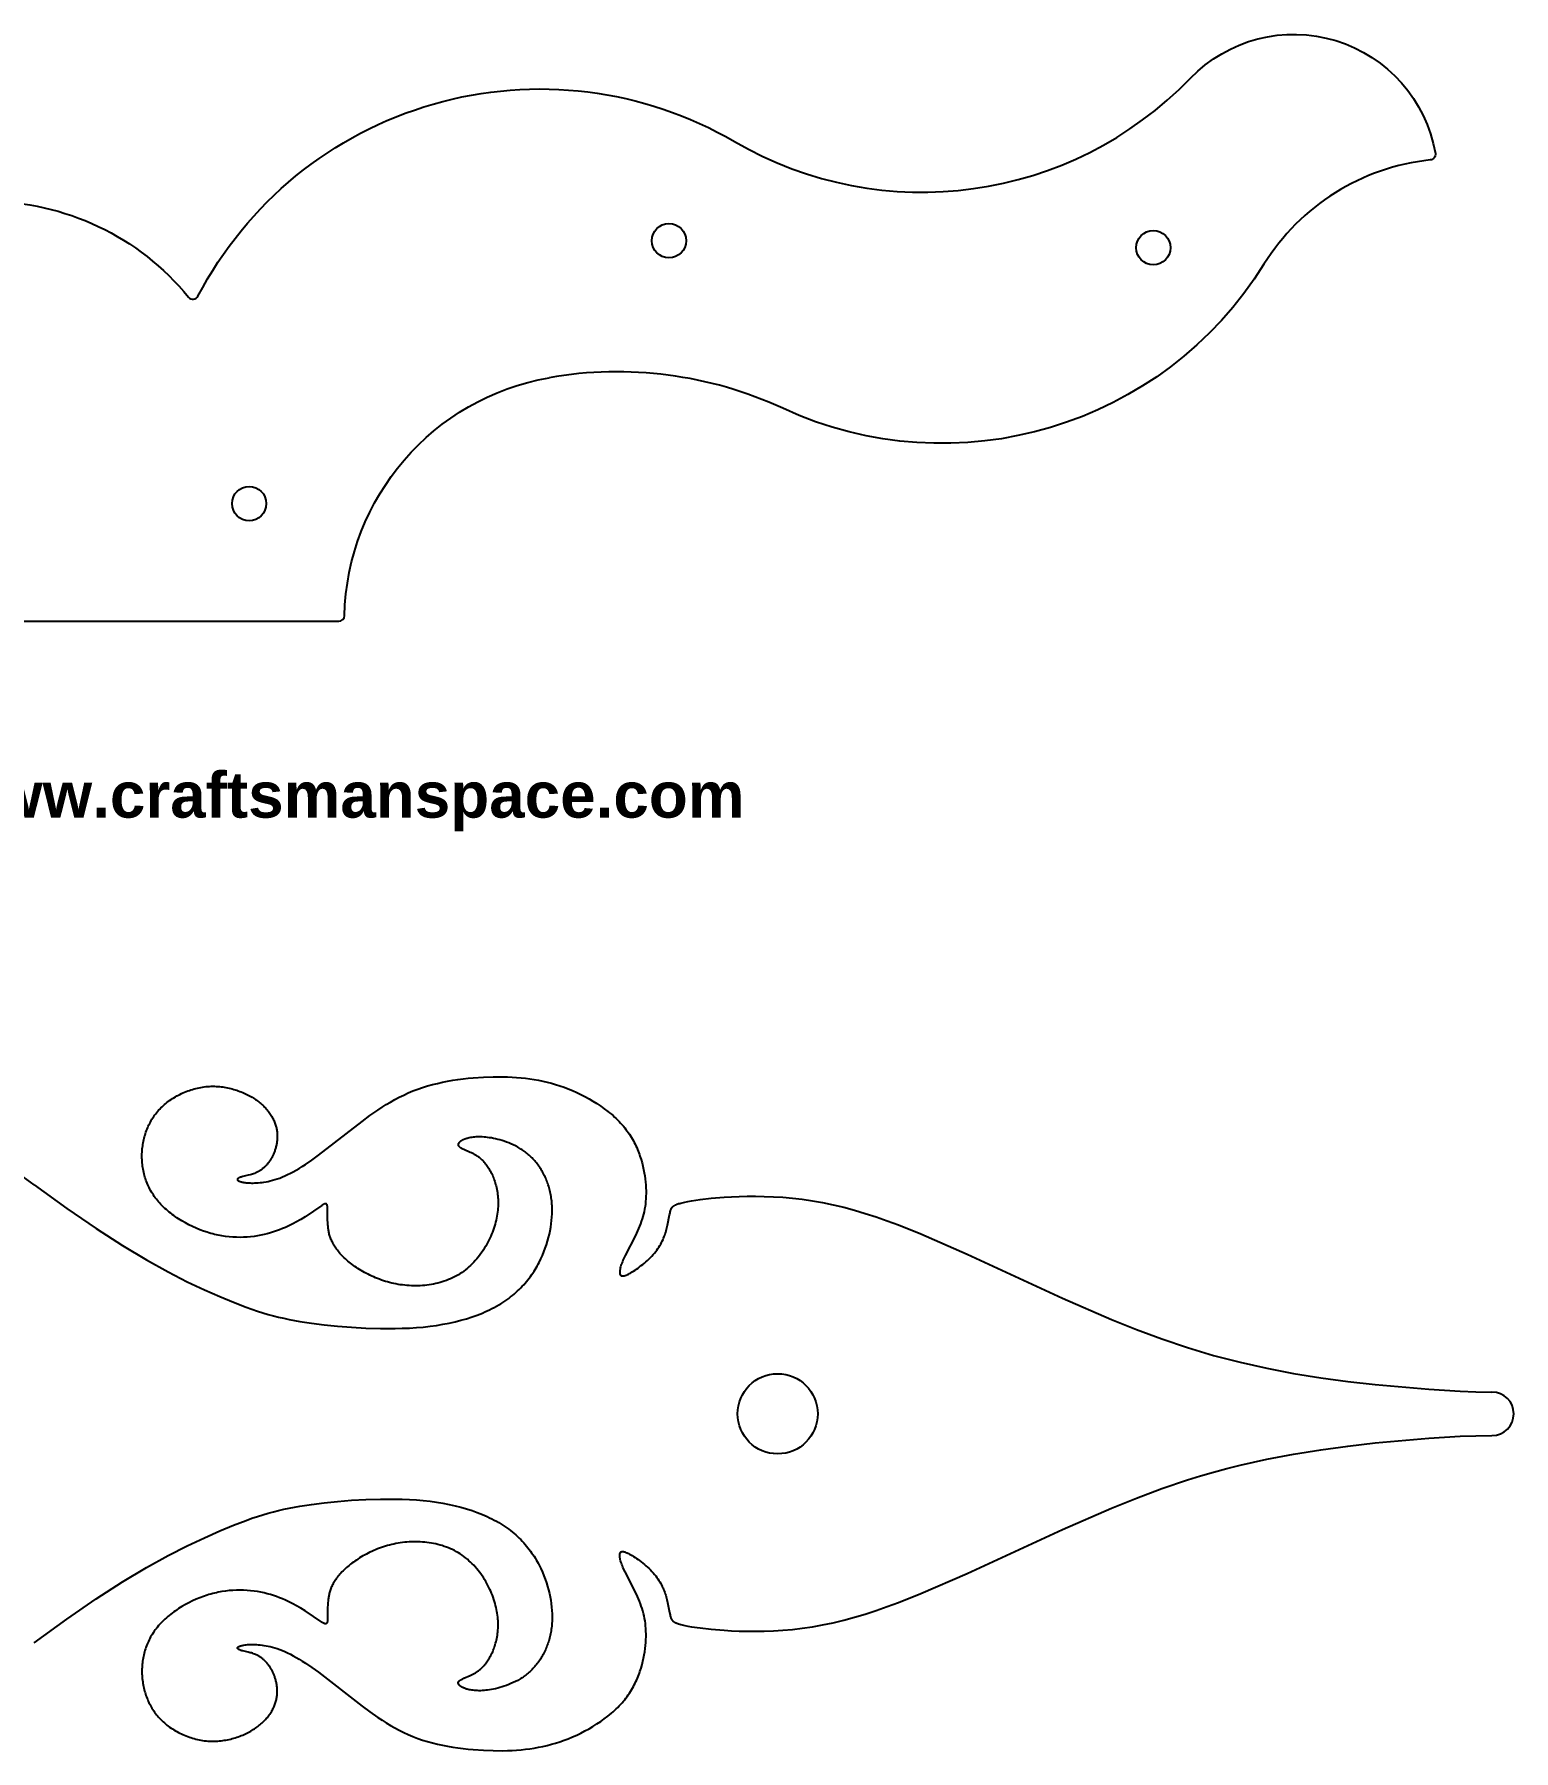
# Model space of a CAD drawing. Extents: x -254 to 268, y -217 to 103.
# Drawn here: x 8.4 to 267.6, y -197.8 to 102.8 of the extents above; entities that cross this region are included whole.
import ezdxf

# ---------------------------------------------------------------- set-up
doc = ezdxf.new("R2010")
doc.units = 0
doc.header["$MEASUREMENT"] = 0
doc.layers.add('DEFAULT', color=7, linetype='CONTINUOUS')

msp = doc.modelspace()

# ---------------------------------------------------------------- linework, layer by layer
at = {"layer": 'DEFAULT'}
for points in [[(210.93, 95.12, -0.613662), (253.84, 81.96, -0.434148), (252.96, 80.8, 0.231493), (223.81, 62.53, -0.378834), (139.5, 37.31, 0.152831), (98.58, 42.67)], [(0, 73.57, -0.224923), (35.4, 56.79, 0.537726), (37.06, 56.96, -0.427557), (131.06, 84.04)], [(-98.58, 42.67, -0.358025), (-62.73, 0.98, 0.40762), (-61.73, 0), (61.73, 0, 0.40762), (62.73, 0.98, -0.358025), (98.58, 42.67)]]:
    msp.add_lwpolyline(points, format="xyb", dxfattribs=at)
for points in [[(8.39, -98.71), (14.06, -102.85), (19.2, -106.38), (23.85, -109.37), (28.05, -111.88), (31.82, -113.96), (35.19, -115.69), (38.21, -117.11), (40.9, -118.29), (43.31, -119.29), (45.48, -120.13), (46.49, -120.5), (47.47, -120.83), (48.43, -121.13), (49.36, -121.41), (50.28, -121.66), (51.19, -121.89), (52.1, -122.1), (53.03, -122.29), (54.93, -122.64), (56.96, -122.94), (59.15, -123.21), (61.5, -123.45), (63.95, -123.65), (66.48, -123.8), (69.03, -123.88), (71.59, -123.88), (72.85, -123.85), (74.1, -123.8), (75.33, -123.72), (76.53, -123.62), (77.71, -123.49), (78.85, -123.33), (79.97, -123.15), (81.05, -122.94), (82.11, -122.71), (83.13, -122.45), (84.12, -122.17), (85.07, -121.86), (86, -121.53), (86.45, -121.36), (86.89, -121.18), (87.32, -120.99), (87.74, -120.8), (88.16, -120.6), (88.57, -120.4), (88.97, -120.19), (89.36, -119.98), (89.74, -119.76), (90.11, -119.54), (90.47, -119.31), (90.83, -119.08), (91.17, -118.84), (91.51, -118.6), (91.83, -118.35), (92.15, -118.1), (92.46, -117.84), (92.76, -117.58), (93.05, -117.31), (93.34, -117.04), (93.61, -116.77), (93.88, -116.49), (94.14, -116.21), (94.39, -115.92), (94.63, -115.64), (94.87, -115.35), (95.09, -115.05), (95.31, -114.76), (95.52, -114.46), (95.73, -114.16), (95.93, -113.86), (96.12, -113.55), (96.3, -113.25), (96.48, -112.94), (96.65, -112.63), (96.81, -112.32), (97.12, -111.7), (97.4, -111.07), (97.66, -110.45), (97.9, -109.82), (98.11, -109.2), (98.3, -108.58), (98.47, -107.96), (98.63, -107.35), (98.76, -106.75), (98.87, -106.14), (98.95, -105.55), (99.02, -104.96), (99.07, -104.37), (99.1, -103.8), (99.11, -103.23), (99.1, -102.66), (99.09, -102.39), (99.07, -102.11), (99.05, -101.84), (99.03, -101.56), (98.99, -101.3), (98.96, -101.03), (98.92, -100.76), (98.87, -100.5), (98.82, -100.24), (98.77, -99.98), (98.71, -99.73), (98.65, -99.48), (98.58, -99.23), (98.51, -98.98), (98.43, -98.74), (98.35, -98.5), (98.26, -98.26), (98.17, -98.02), (98.08, -97.79), (97.98, -97.56), (97.88, -97.33), (97.77, -97.11), (97.66, -96.89), (97.55, -96.67), (97.43, -96.46), (97.31, -96.25), (97.19, -96.04), (97.06, -95.84), (96.93, -95.64), (96.79, -95.45), (96.65, -95.25), (96.51, -95.06), (96.36, -94.88), (96.22, -94.7), (96.06, -94.52), (95.91, -94.35), (95.75, -94.18), (95.59, -94.01), (95.43, -93.85), (95.26, -93.69), (95.09, -93.54), (94.92, -93.39), (94.74, -93.24), (94.56, -93.1), (94.38, -92.96), (94.2, -92.83), (94.02, -92.7), (93.83, -92.58), (93.64, -92.46), (93.45, -92.34), (93.26, -92.23), (93.07, -92.12), (92.68, -91.91), (92.29, -91.72), (91.9, -91.54), (91.5, -91.37), (91.11, -91.22), (90.72, -91.09), (90.33, -90.96), (89.95, -90.85), (89.57, -90.75), (89.2, -90.66), (88.84, -90.58), (88.48, -90.51), (88.14, -90.46), (87.81, -90.41), (87.48, -90.37), (87.17, -90.34), (86.87, -90.33), (86.57, -90.31), (86.29, -90.31), (86.02, -90.32), (85.75, -90.33), (85.5, -90.35), (85.26, -90.37), (85.03, -90.4), (84.8, -90.44), (84.59, -90.48), (84.39, -90.53), (84.2, -90.58), (84.11, -90.6), (84.02, -90.63), (83.93, -90.66), (83.85, -90.69), (83.77, -90.72), (83.69, -90.75), (83.62, -90.78), (83.55, -90.81), (83.48, -90.85), (83.41, -90.88), (83.35, -90.91), (83.28, -90.95), (83.23, -90.98), (83.17, -91.02), (83.12, -91.05), (83.07, -91.09), (83.02, -91.12), (82.98, -91.16), (82.93, -91.2), (82.91, -91.21), (82.89, -91.23), (82.88, -91.25), (82.86, -91.27), (82.84, -91.29), (82.83, -91.3), (82.81, -91.32), (82.8, -91.34), (82.78, -91.36), (82.77, -91.37), (82.76, -91.39), (82.74, -91.41), (82.73, -91.43), (82.72, -91.45), (82.71, -91.46), (82.7, -91.48), (82.69, -91.5), (82.69, -91.52), (82.68, -91.53), (82.68, -91.54), (82.67, -91.55), (82.67, -91.56), (82.67, -91.57), (82.67, -91.58), (82.66, -91.58), (82.66, -91.59), (82.66, -91.6), (82.66, -91.61), (82.66, -91.62), (82.66, -91.63), (82.66, -91.63), (82.65, -91.64), (82.65, -91.65), (82.65, -91.66), (82.65, -91.67), (82.65, -91.68), (82.65, -91.68), (82.65, -91.69), (82.65, -91.7), (82.65, -91.71), (82.65, -91.72), (82.66, -91.72), (82.66, -91.73), (82.66, -91.74), (82.66, -91.75), (82.66, -91.76), (82.66, -91.76), (82.66, -91.77), (82.67, -91.78), (82.67, -91.79), (82.67, -91.8), (82.67, -91.8), (82.68, -91.81), (82.68, -91.82), (82.68, -91.83), (82.69, -91.84), (82.69, -91.84), (82.7, -91.85), (82.7, -91.86), (82.7, -91.87), (82.71, -91.87), (82.71, -91.88), (82.72, -91.89), (82.73, -91.91), (82.74, -91.92), (82.75, -91.94), (82.76, -91.95), (82.78, -91.97), (82.79, -91.98), (82.81, -92), (82.82, -92.01), (82.84, -92.03), (82.86, -92.04), (82.87, -92.06), (82.89, -92.08), (82.91, -92.09), (82.95, -92.12), (83, -92.15), (83.04, -92.19), (83.09, -92.22), (83.15, -92.25), (83.2, -92.28), (83.33, -92.35), (83.46, -92.41), (83.61, -92.48), (84.74, -92.97), (84.97, -93.07), (85.2, -93.19), (85.32, -93.25), (85.44, -93.32), (85.56, -93.39), (85.68, -93.46), (85.81, -93.54), (85.93, -93.62), (86.05, -93.71), (86.18, -93.8), (86.31, -93.89), (86.43, -93.99), (86.56, -94.1), (86.68, -94.21), (86.81, -94.33), (86.94, -94.46), (87.06, -94.59), (87.19, -94.72), (87.31, -94.87), (87.44, -95.02), (87.56, -95.17), (87.68, -95.34), (87.8, -95.51), (87.92, -95.69), (88.04, -95.88), (88.15, -96.07), (88.27, -96.27), (88.38, -96.48), (88.48, -96.69), (88.59, -96.92), (88.69, -97.14), (88.79, -97.38), (88.88, -97.62), (88.97, -97.86), (89.06, -98.12), (89.14, -98.37), (89.21, -98.64), (89.28, -98.91), (89.35, -99.18), (89.41, -99.46), (89.46, -99.75), (89.51, -100.04), (89.55, -100.33), (89.59, -100.63), (89.61, -100.93), (89.63, -101.24), (89.65, -101.56), (89.65, -101.87), (89.65, -102.19), (89.63, -102.52), (89.61, -102.85), (89.58, -103.18), (89.55, -103.52), (89.5, -103.86), (89.44, -104.2), (89.37, -104.55), (89.3, -104.89), (89.21, -105.24), (89.12, -105.6), (89.01, -105.95), (88.9, -106.3), (88.77, -106.66), (88.64, -107.01), (88.5, -107.36), (88.35, -107.71), (88.19, -108.06), (88.03, -108.41), (87.85, -108.76), (87.67, -109.1), (87.47, -109.44), (87.27, -109.78), (87.06, -110.11), (86.85, -110.43), (86.62, -110.75), (86.39, -111.07), (86.15, -111.38), (85.9, -111.68), (85.64, -111.98), (85.38, -112.27), (85.11, -112.55), (84.83, -112.82), (84.54, -113.09), (84.25, -113.34), (83.95, -113.59), (83.64, -113.82), (83.32, -114.05), (83, -114.26), (82.68, -114.46), (82.34, -114.66), (82, -114.84), (81.65, -115.01), (81.3, -115.17), (80.95, -115.32), (80.59, -115.46), (80.22, -115.59), (79.85, -115.71), (79.48, -115.82), (79.1, -115.92), (78.72, -116.01), (78.34, -116.09), (77.96, -116.16), (77.57, -116.22), (77.18, -116.28), (76.79, -116.32), (76.4, -116.35), (76.01, -116.38), (75.62, -116.39), (75.23, -116.4), (74.84, -116.4), (74.44, -116.39), (74.05, -116.37), (73.66, -116.34), (73.28, -116.3), (72.89, -116.26), (72.51, -116.21), (72.13, -116.15), (71.75, -116.08), (71.37, -116), (71, -115.92), (70.63, -115.83), (70.27, -115.73), (69.91, -115.62), (69.55, -115.51), (69.2, -115.39), (68.85, -115.26), (68.51, -115.13), (68.17, -114.99), (67.84, -114.85), (67.51, -114.7), (67.19, -114.55), (66.87, -114.39), (66.56, -114.23), (66.25, -114.07), (65.95, -113.9), (65.66, -113.73), (65.37, -113.55), (65.09, -113.37), (64.82, -113.19), (64.55, -113.01), (64.29, -112.83), (64.04, -112.64), (63.79, -112.45), (63.55, -112.26), (63.32, -112.07), (63.1, -111.88), (62.89, -111.69), (62.68, -111.5), (62.48, -111.3), (62.29, -111.11), (62.11, -110.92), (61.94, -110.73), (61.78, -110.55), (61.62, -110.36), (61.48, -110.17), (61.34, -109.99), (61.21, -109.8), (61.09, -109.62), (60.97, -109.44), (60.86, -109.26), (60.76, -109.08), (60.66, -108.9), (60.58, -108.72), (60.49, -108.54), (60.42, -108.37), (60.35, -108.19), (60.28, -108.02), (60.22, -107.85), (60.16, -107.68), (60.11, -107.51), (60.07, -107.34), (60.03, -107.17), (59.99, -107), (59.96, -106.84), (59.93, -106.68), (59.9, -106.51), (59.88, -106.35), (59.84, -106.03), (59.82, -105.72), (59.8, -105.41), (59.78, -104.81), (59.78, -103.02), (59.78, -102.82), (59.77, -102.73), (59.76, -102.65), (59.75, -102.56), (59.75, -102.52), (59.74, -102.49), (59.74, -102.45), (59.73, -102.42), (59.72, -102.38), (59.71, -102.35), (59.71, -102.32), (59.7, -102.29), (59.69, -102.28), (59.69, -102.26), (59.68, -102.25), (59.68, -102.24), (59.67, -102.22), (59.66, -102.21), (59.66, -102.2), (59.65, -102.19), (59.65, -102.18), (59.64, -102.17), (59.63, -102.16), (59.63, -102.15), (59.62, -102.14), (59.61, -102.13), (59.6, -102.12), (59.6, -102.11), (59.59, -102.1), (59.58, -102.1), (59.57, -102.09), (59.57, -102.08), (59.56, -102.08), (59.55, -102.07), (59.54, -102.07), (59.53, -102.06), (59.52, -102.06), (59.51, -102.05), (59.5, -102.05), (59.49, -102.05), (59.48, -102.04), (59.47, -102.04), (59.46, -102.04), (59.45, -102.04), (59.44, -102.04), (59.43, -102.04), (59.41, -102.03), (59.4, -102.03), (59.39, -102.03), (59.38, -102.04), (59.37, -102.04), (59.35, -102.04), (59.34, -102.04), (59.33, -102.04), (59.31, -102.04), (59.3, -102.05), (59.29, -102.05), (59.27, -102.05), (59.26, -102.06), (59.24, -102.06), (59.21, -102.07), (59.18, -102.08), (59.15, -102.09), (59.12, -102.11), (59.09, -102.12), (59.05, -102.14), (58.98, -102.18), (58.91, -102.22), (58.83, -102.26), (58.74, -102.32), (55.83, -104.31), (55.06, -104.78), (54.23, -105.25), (53.79, -105.49), (53.33, -105.72), (52.86, -105.95), (52.37, -106.17), (51.87, -106.38), (51.36, -106.59), (50.84, -106.78), (50.3, -106.97), (49.75, -107.14), (49.2, -107.29), (48.63, -107.43), (48.05, -107.56), (47.47, -107.66), (46.88, -107.75), (46.28, -107.82), (45.67, -107.87), (45.05, -107.91), (44.43, -107.92), (43.81, -107.91), (43.17, -107.88), (42.54, -107.83), (41.9, -107.76), (41.26, -107.66), (40.93, -107.6), (40.61, -107.54), (40.29, -107.47), (39.96, -107.4), (39.64, -107.31), (39.31, -107.23), (38.99, -107.13), (38.66, -107.03), (38.02, -106.82), (37.37, -106.57), (36.73, -106.31), (36.09, -106.02), (35.47, -105.72), (34.86, -105.39), (34.25, -105.05), (33.67, -104.68), (33.38, -104.49), (33.1, -104.3), (32.82, -104.1), (32.55, -103.9), (32.28, -103.7), (32.02, -103.49), (31.77, -103.28), (31.52, -103.06), (31.27, -102.84), (31.04, -102.62), (30.81, -102.39), (30.58, -102.16), (30.37, -101.93), (30.16, -101.7), (29.96, -101.46), (29.77, -101.22), (29.58, -100.98), (29.41, -100.73), (29.24, -100.48), (29.08, -100.23), (28.92, -99.98), (28.77, -99.73), (28.63, -99.47), (28.5, -99.21), (28.37, -98.95), (28.26, -98.69), (28.14, -98.43), (28.04, -98.16), (27.94, -97.9), (27.85, -97.63), (27.76, -97.36), (27.69, -97.09), (27.62, -96.82), (27.55, -96.54), (27.49, -96.27), (27.44, -96), (27.39, -95.72), (27.35, -95.45), (27.32, -95.17), (27.29, -94.9), (27.27, -94.62), (27.26, -94.35), (27.25, -94.07), (27.24, -93.79), (27.24, -93.52), (27.25, -93.24), (27.26, -92.97), (27.28, -92.69), (27.31, -92.42), (27.34, -92.14), (27.37, -91.87), (27.41, -91.6), (27.46, -91.33), (27.51, -91.06), (27.57, -90.79), (27.63, -90.52), (27.7, -90.25), (27.78, -89.99), (27.86, -89.73), (27.95, -89.47), (28.04, -89.21), (28.14, -88.95), (28.25, -88.7), (28.36, -88.45), (28.47, -88.2), (28.6, -87.95), (28.73, -87.71), (28.86, -87.47), (29, -87.23), (29.15, -87), (29.3, -86.77), (29.46, -86.54), (29.63, -86.31), (29.8, -86.09), (29.98, -85.88), (30.16, -85.66), (30.36, -85.45), (30.55, -85.25), (30.76, -85.05), (30.97, -84.85), (31.18, -84.66), (31.4, -84.47), (31.63, -84.29), (31.86, -84.11), (32.1, -83.94), (32.34, -83.77), (32.59, -83.61), (32.84, -83.45), (33.1, -83.3), (33.35, -83.15), (33.62, -83.01), (33.88, -82.87), (34.15, -82.74), (34.43, -82.61), (34.7, -82.49), (34.98, -82.38), (35.26, -82.27), (35.55, -82.17), (35.83, -82.08), (36.12, -81.99), (36.41, -81.91), (36.7, -81.83), (36.99, -81.76), (37.29, -81.7), (37.58, -81.64), (37.88, -81.6), (38.17, -81.56), (38.47, -81.52), (38.76, -81.49), (39.06, -81.48), (39.35, -81.46), (39.64, -81.46), (39.94, -81.46), (40.23, -81.47), (40.52, -81.49), (40.81, -81.51), (41.1, -81.54), (41.39, -81.57), (41.67, -81.62), (41.95, -81.66), (42.23, -81.72), (42.51, -81.78), (42.79, -81.84), (43.06, -81.91), (43.33, -81.99), (43.6, -82.07), (43.87, -82.15), (44.13, -82.24), (44.38, -82.34), (44.64, -82.44), (44.89, -82.54), (45.14, -82.65), (45.38, -82.76), (45.62, -82.88), (45.85, -82.99), (46.08, -83.12), (46.31, -83.24), (46.53, -83.37), (46.74, -83.5), (46.95, -83.63), (47.15, -83.77), (47.35, -83.91), (47.55, -84.05), (47.73, -84.19), (47.91, -84.34), (48.09, -84.49), (48.26, -84.64), (48.42, -84.79), (48.58, -84.94), (48.74, -85.1), (48.89, -85.25), (49.03, -85.41), (49.17, -85.57), (49.3, -85.73), (49.42, -85.89), (49.54, -86.06), (49.66, -86.22), (49.77, -86.39), (49.88, -86.55), (49.98, -86.72), (50.07, -86.89), (50.16, -87.05), (50.25, -87.22), (50.33, -87.39), (50.4, -87.56), (50.47, -87.73), (50.54, -87.91), (50.6, -88.08), (50.65, -88.25), (50.7, -88.42), (50.75, -88.59), (50.79, -88.76), (50.83, -88.93), (50.86, -89.1), (50.88, -89.27), (50.91, -89.44), (50.92, -89.61), (50.94, -89.78), (50.95, -89.95), (50.95, -90.11), (50.95, -90.28), (50.95, -90.45), (50.94, -90.61), (50.93, -90.77), (50.92, -90.94), (50.9, -91.1), (50.88, -91.26), (50.85, -91.42), (50.82, -91.57), (50.79, -91.73), (50.76, -91.88), (50.72, -92.04), (50.68, -92.19), (50.64, -92.33), (50.6, -92.48), (50.55, -92.63), (50.5, -92.77), (50.45, -92.91), (50.4, -93.05), (50.34, -93.19), (50.28, -93.32), (50.22, -93.45), (50.16, -93.58), (50.1, -93.71), (50.03, -93.84), (49.97, -93.96), (49.9, -94.08), (49.83, -94.19), (49.76, -94.31), (49.69, -94.42), (49.62, -94.53), (49.55, -94.64), (49.47, -94.74), (49.4, -94.84), (49.32, -94.94), (49.24, -95.03), (49.17, -95.13), (49.09, -95.22), (49.01, -95.31), (48.93, -95.39), (48.84, -95.48), (48.76, -95.56), (48.68, -95.64), (48.59, -95.71), (48.51, -95.79), (48.42, -95.86), (48.33, -95.93), (48.25, -96), (48.16, -96.06), (48.07, -96.12), (47.98, -96.18), (47.89, -96.24), (47.8, -96.3), (47.71, -96.35), (47.62, -96.41), (47.53, -96.45), (47.43, -96.5), (47.34, -96.55), (47.25, -96.59), (47.15, -96.63), (46.97, -96.71), (46.78, -96.78), (46.59, -96.85), (46.41, -96.91), (46.22, -96.96), (45.86, -97.05), (44.91, -97.28), (44.77, -97.31), (44.65, -97.35), (44.59, -97.37), (44.53, -97.38), (44.48, -97.4), (44.43, -97.42), (44.38, -97.44), (44.33, -97.46), (44.29, -97.48), (44.25, -97.5), (44.23, -97.51), (44.21, -97.52), (44.19, -97.53), (44.17, -97.54), (44.16, -97.55), (44.14, -97.57), (44.12, -97.58), (44.11, -97.59), (44.1, -97.6), (44.08, -97.61), (44.07, -97.62), (44.06, -97.63), (44.05, -97.64), (44.05, -97.64), (44.04, -97.65), (44.04, -97.65), (44.03, -97.66), (44.03, -97.66), (44.02, -97.67), (44.02, -97.67), (44.02, -97.68), (44.01, -97.69), (44.01, -97.69), (44.01, -97.7), (44, -97.7), (44, -97.71), (44, -97.71), (44, -97.72), (43.99, -97.72), (43.99, -97.73), (43.99, -97.73), (43.99, -97.74), (43.99, -97.75), (43.98, -97.75), (43.98, -97.76), (43.98, -97.76), (43.98, -97.77), (43.98, -97.77), (43.98, -97.78), (43.98, -97.79), (43.98, -97.79), (43.98, -97.8), (43.98, -97.8), (43.98, -97.81), (43.98, -97.81), (43.99, -97.82), (43.99, -97.82), (43.99, -97.83), (43.99, -97.84), (43.99, -97.84), (43.99, -97.85), (44, -97.85), (44, -97.86), (44, -97.86), (44.01, -97.87), (44.01, -97.87), (44.01, -97.88), (44.02, -97.89), (44.02, -97.89), (44.02, -97.9), (44.03, -97.9), (44.03, -97.91), (44.04, -97.91), (44.04, -97.92), (44.05, -97.93), (44.06, -97.93), (44.06, -97.94), (44.07, -97.94), (44.07, -97.95), (44.08, -97.95), (44.09, -97.96), (44.11, -97.98), (44.12, -97.99), (44.14, -98), (44.16, -98.01), (44.18, -98.02), (44.2, -98.03), (44.22, -98.04), (44.24, -98.05), (44.26, -98.06), (44.28, -98.07), (44.33, -98.09), (44.39, -98.12), (44.44, -98.14), (44.5, -98.16), (44.57, -98.18), (44.64, -98.19), (44.71, -98.21), (44.78, -98.23), (44.95, -98.27), (45.12, -98.3), (45.31, -98.32), (45.51, -98.35), (45.73, -98.37), (45.96, -98.38), (46.21, -98.39), (46.46, -98.4), (46.74, -98.4), (47.02, -98.39), (47.31, -98.38), (47.62, -98.36), (47.94, -98.33), (48.28, -98.29), (48.62, -98.24), (48.98, -98.18), (49.35, -98.11), (49.73, -98.02), (50.13, -97.92), (50.54, -97.8), (50.96, -97.67), (51.39, -97.52), (51.84, -97.34), (52.3, -97.15), (52.77, -96.93), (53.26, -96.7), (53.76, -96.43), (54.27, -96.14), (54.79, -95.83), (55.33, -95.5), (55.87, -95.14), (57, -94.37), (58.17, -93.53), (65.81, -87.62), (67.18, -86.6), (68.59, -85.62), (69.31, -85.14), (70.04, -84.67), (70.78, -84.22), (71.54, -83.79), (72.31, -83.38), (73.1, -82.99), (73.9, -82.62), (74.72, -82.27), (75.55, -81.96), (76.4, -81.66), (77.26, -81.4), (78.14, -81.16), (79.02, -80.94), (79.91, -80.74), (80.8, -80.56), (81.7, -80.41), (82.6, -80.27), (83.5, -80.16), (84.4, -80.06), (85.29, -79.98), (87.06, -79.86), (88.78, -79.81), (90.45, -79.8), (91.27, -79.82), (92.08, -79.85), (92.87, -79.9), (93.66, -79.96), (94.44, -80.04), (95.21, -80.14), (95.97, -80.25), (96.73, -80.39), (97.48, -80.54), (98.23, -80.71), (98.97, -80.91), (99.71, -81.12), (100.45, -81.36), (101.2, -81.62), (101.94, -81.9), (102.67, -82.21), (103.41, -82.54), (104.14, -82.88), (104.86, -83.25), (105.57, -83.64), (106.26, -84.05), (106.95, -84.48), (107.61, -84.92), (108.25, -85.38), (108.88, -85.86), (109.18, -86.1), (109.48, -86.35), (109.77, -86.6), (110.05, -86.86), (110.32, -87.11), (110.59, -87.37), (110.85, -87.64), (111.11, -87.91), (111.35, -88.18), (111.59, -88.45), (111.82, -88.73), (112.03, -89.01), (112.24, -89.29), (112.45, -89.57), (112.64, -89.86), (112.83, -90.15), (113.01, -90.44), (113.18, -90.73), (113.34, -91.02), (113.5, -91.32), (113.64, -91.61), (113.79, -91.91), (113.92, -92.2), (114.05, -92.5), (114.17, -92.8), (114.29, -93.1), (114.4, -93.39), (114.5, -93.69), (114.69, -94.28), (114.86, -94.87), (115, -95.45), (115.13, -96.02), (115.24, -96.59), (115.33, -97.14), (115.4, -97.69), (115.46, -98.22), (115.51, -98.74), (115.54, -99.25), (115.56, -99.75), (115.56, -100.24), (115.55, -100.71), (115.53, -101.18), (115.49, -101.64), (115.44, -102.1), (115.38, -102.54), (115.3, -102.98), (115.21, -103.42), (115.11, -103.85), (115, -104.28), (114.87, -104.7), (114.73, -105.12), (114.58, -105.54), (114.42, -105.96), (114.25, -106.37), (114.07, -106.78), (113.7, -107.59), (111.9, -111.11), (111.63, -111.68), (111.52, -111.94), (111.41, -112.2), (111.32, -112.43), (111.24, -112.66), (111.17, -112.87), (111.1, -113.07), (111.05, -113.26), (111.03, -113.35), (111.01, -113.43), (111, -113.52), (110.98, -113.6), (110.97, -113.68), (110.96, -113.75), (110.96, -113.82), (110.95, -113.89), (110.95, -113.96), (110.95, -113.99), (110.95, -114.02), (110.95, -114.05), (110.95, -114.08), (110.95, -114.11), (110.95, -114.14), (110.96, -114.17), (110.96, -114.19), (110.96, -114.22), (110.97, -114.24), (110.97, -114.27), (110.98, -114.29), (110.99, -114.32), (110.99, -114.34), (111, -114.36), (111.01, -114.38), (111.01, -114.39), (111.02, -114.41), (111.02, -114.42), (111.03, -114.43), (111.03, -114.43), (111.04, -114.44), (111.04, -114.45), (111.05, -114.46), (111.05, -114.47), (111.06, -114.48), (111.06, -114.49), (111.07, -114.5), (111.07, -114.51), (111.08, -114.51), (111.09, -114.52), (111.09, -114.53), (111.1, -114.54), (111.11, -114.55), (111.11, -114.55), (111.12, -114.56), (111.13, -114.57), (111.13, -114.57), (111.14, -114.58), (111.15, -114.59), (111.16, -114.59), (111.16, -114.6), (111.17, -114.6), (111.18, -114.61), (111.19, -114.61), (111.2, -114.62), (111.21, -114.62), (111.22, -114.63), (111.23, -114.63), (111.23, -114.64), (111.24, -114.64), (111.25, -114.65), (111.26, -114.65), (111.27, -114.65), (111.28, -114.66), (111.29, -114.66), (111.3, -114.66), (111.32, -114.66), (111.33, -114.67), (111.34, -114.67), (111.35, -114.67), (111.36, -114.67), (111.37, -114.67), (111.38, -114.68), (111.4, -114.68), (111.41, -114.68), (111.42, -114.68), (111.43, -114.68), (111.46, -114.68), (111.49, -114.68), (111.51, -114.68), (111.54, -114.68), (111.57, -114.67), (111.6, -114.67), (111.63, -114.66), (111.66, -114.66), (111.69, -114.65), (111.73, -114.64), (111.76, -114.64), (111.79, -114.63), (111.87, -114.61), (111.94, -114.58), (112.02, -114.55), (112.1, -114.52), (112.19, -114.48), (112.28, -114.44), (112.37, -114.4), (112.47, -114.35), (112.67, -114.24), (112.89, -114.12), (113.12, -113.98), (113.37, -113.83), (113.63, -113.66), (113.89, -113.48), (114.16, -113.29), (114.44, -113.09), (114.72, -112.87), (115, -112.65), (115.28, -112.42), (115.55, -112.19), (115.82, -111.95), (116.09, -111.7), (116.35, -111.45), (116.6, -111.19), (116.83, -110.93), (117.05, -110.67), (117.26, -110.41), (117.46, -110.15), (117.65, -109.89), (117.82, -109.63), (117.98, -109.36), (118.13, -109.1), (118.27, -108.84), (118.4, -108.57), (118.53, -108.31), (118.64, -108.05), (118.74, -107.79), (118.84, -107.53), (118.93, -107.27), (119.01, -107.01), (119.09, -106.76), (119.16, -106.51), (119.22, -106.26), (119.33, -105.77), (119.68, -103.99), (119.76, -103.61), (119.8, -103.44), (119.85, -103.27), (119.87, -103.19), (119.89, -103.11), (119.91, -103.07), (119.92, -103.03), (119.94, -102.99), (119.95, -102.96), (119.97, -102.92), (119.98, -102.88), (120, -102.85), (120.02, -102.81), (120.04, -102.78), (120.05, -102.76), (120.07, -102.74), (120.08, -102.73), (120.09, -102.71), (120.1, -102.69), (120.12, -102.68), (120.13, -102.66), (120.14, -102.64), (120.16, -102.63), (120.17, -102.61), (120.19, -102.59), (120.2, -102.58), (120.22, -102.56), (120.24, -102.54), (120.25, -102.53), (120.27, -102.51), (120.31, -102.48), (120.35, -102.45), (120.39, -102.42), (120.43, -102.39), (120.48, -102.36), (120.53, -102.33), (120.58, -102.3), (120.63, -102.27), (120.69, -102.24), (120.75, -102.21), (120.82, -102.18), (120.88, -102.15), (120.95, -102.13), (121.1, -102.07), (121.27, -102.01), (121.45, -101.96), (121.64, -101.9), (121.86, -101.85), (122.33, -101.74), (122.89, -101.63), (123.52, -101.53), (125.06, -101.31), (126.98, -101.08), (129.26, -100.89), (130.52, -100.81), (131.86, -100.75), (133.26, -100.71), (134.74, -100.71), (136.28, -100.73), (137.87, -100.8), (139.51, -100.9), (141.2, -101.05), (142.93, -101.25), (144.7, -101.51), (146.5, -101.83), (148.33, -102.2), (150.19, -102.65), (152.06, -103.16), (153.95, -103.73), (155.87, -104.35), (157.8, -105.03), (159.76, -105.75), (163.71, -107.32), (171.81, -110.86), (188.52, -118.57), (197.13, -122.3), (201.51, -124.05), (205.94, -125.7), (210.43, -127.22), (212.7, -127.93), (214.99, -128.59), (217.3, -129.22), (219.62, -129.8), (224.3, -130.84), (229.01, -131.74), (233.76, -132.51), (238.52, -133.16), (243.27, -133.71), (252.71, -134.53), (258.18, -134.87), (260.95, -134.97), (263.76, -135.01)], [(8.39, -178.93), (14.06, -174.78), (19.2, -171.25), (23.85, -168.26), (28.05, -165.75), (31.82, -163.67), (35.19, -161.94), (38.21, -160.52), (40.9, -159.34), (43.31, -158.34), (45.48, -157.5), (46.49, -157.13), (47.47, -156.8), (48.43, -156.5), (49.36, -156.22), (50.28, -155.97), (51.19, -155.74), (52.1, -155.53), (53.03, -155.34), (54.93, -155), (56.96, -154.69), (59.15, -154.42), (61.5, -154.18), (63.95, -153.98), (66.48, -153.83), (69.03, -153.75), (71.59, -153.75), (72.85, -153.78), (74.1, -153.83), (75.33, -153.91), (76.53, -154.01), (77.71, -154.14), (78.85, -154.3), (79.97, -154.48), (81.05, -154.69), (82.11, -154.92), (83.13, -155.18), (84.12, -155.46), (85.07, -155.77), (86, -156.1), (86.45, -156.28), (86.89, -156.45), (87.32, -156.64), (87.74, -156.83), (88.16, -157.03), (88.57, -157.23), (88.97, -157.44), (89.36, -157.65), (89.74, -157.87), (90.11, -158.09), (90.47, -158.32), (90.83, -158.55), (91.17, -158.79), (91.51, -159.03), (91.83, -159.28), (92.15, -159.53), (92.46, -159.79), (92.76, -160.05), (93.05, -160.32), (93.34, -160.59), (93.61, -160.86), (93.88, -161.14), (94.14, -161.42), (94.39, -161.71), (94.63, -161.99), (94.87, -162.28), (95.09, -162.58), (95.31, -162.87), (95.52, -163.17), (95.73, -163.47), (95.93, -163.77), (96.12, -164.08), (96.3, -164.38), (96.48, -164.69), (96.65, -165), (96.81, -165.31), (97.12, -165.93), (97.4, -166.56), (97.66, -167.18), (97.9, -167.81), (98.11, -168.43), (98.3, -169.05), (98.47, -169.67), (98.63, -170.28), (98.76, -170.89), (98.87, -171.49), (98.95, -172.08), (99.02, -172.67), (99.07, -173.26), (99.1, -173.84), (99.11, -174.4), (99.1, -174.97), (99.09, -175.25), (99.07, -175.52), (99.05, -175.79), (99.03, -176.07), (98.99, -176.34), (98.96, -176.6), (98.92, -176.87), (98.87, -177.13), (98.82, -177.39), (98.77, -177.65), (98.71, -177.9), (98.65, -178.15), (98.58, -178.4), (98.51, -178.65), (98.43, -178.89), (98.35, -179.14), (98.26, -179.37), (98.17, -179.61), (98.08, -179.84), (97.98, -180.07), (97.88, -180.3), (97.77, -180.52), (97.66, -180.74), (97.55, -180.96), (97.43, -181.17), (97.31, -181.38), (97.19, -181.59), (97.06, -181.79), (96.93, -181.99), (96.79, -182.19), (96.65, -182.38), (96.51, -182.57), (96.36, -182.75), (96.22, -182.93), (96.06, -183.11), (95.91, -183.28), (95.75, -183.45), (95.59, -183.62), (95.43, -183.78), (95.26, -183.94), (95.09, -184.09), (94.92, -184.24), (94.74, -184.39), (94.56, -184.53), (94.38, -184.67), (94.2, -184.8), (94.02, -184.93), (93.83, -185.05), (93.64, -185.17), (93.45, -185.29), (93.26, -185.4), (93.07, -185.51), (92.68, -185.72), (92.29, -185.91), (91.9, -186.09), (91.5, -186.26), (91.11, -186.41), (90.72, -186.55), (90.33, -186.67), (89.95, -186.78), (89.57, -186.88), (89.2, -186.97), (88.84, -187.05), (88.48, -187.12), (88.14, -187.18), (87.81, -187.22), (87.48, -187.26), (87.17, -187.29), (86.87, -187.31), (86.57, -187.32), (86.29, -187.32), (86.02, -187.31), (85.75, -187.3), (85.5, -187.28), (85.26, -187.26), (85.03, -187.23), (84.8, -187.19), (84.59, -187.15), (84.39, -187.1), (84.2, -187.05), (84.11, -187.03), (84.02, -187), (83.93, -186.97), (83.85, -186.94), (83.77, -186.91), (83.69, -186.88), (83.62, -186.85), (83.55, -186.82), (83.48, -186.78), (83.41, -186.75), (83.35, -186.72), (83.28, -186.68), (83.23, -186.65), (83.17, -186.61), (83.12, -186.58), (83.07, -186.54), (83.02, -186.51), (82.98, -186.47), (82.93, -186.44), (82.91, -186.42), (82.89, -186.4), (82.88, -186.38), (82.86, -186.36), (82.84, -186.35), (82.83, -186.33), (82.81, -186.31), (82.8, -186.29), (82.78, -186.27), (82.77, -186.26), (82.76, -186.24), (82.74, -186.22), (82.73, -186.2), (82.72, -186.19), (82.71, -186.17), (82.7, -186.15), (82.69, -186.13), (82.69, -186.12), (82.68, -186.1), (82.68, -186.09), (82.67, -186.08), (82.67, -186.07), (82.67, -186.06), (82.67, -186.06), (82.66, -186.05), (82.66, -186.04), (82.66, -186.03), (82.66, -186.02), (82.66, -186.01), (82.66, -186), (82.66, -186), (82.65, -185.99), (82.65, -185.98), (82.65, -185.97), (82.65, -185.96), (82.65, -185.96), (82.65, -185.95), (82.65, -185.94), (82.65, -185.93), (82.65, -185.92), (82.65, -185.91), (82.66, -185.91), (82.66, -185.9), (82.66, -185.89), (82.66, -185.88), (82.66, -185.87), (82.66, -185.87), (82.66, -185.86), (82.67, -185.85), (82.67, -185.84), (82.67, -185.83), (82.67, -185.83), (82.68, -185.82), (82.68, -185.81), (82.68, -185.8), (82.69, -185.8), (82.69, -185.79), (82.7, -185.78), (82.7, -185.77), (82.7, -185.76), (82.71, -185.76), (82.71, -185.75), (82.72, -185.74), (82.73, -185.73), (82.74, -185.71), (82.75, -185.69), (82.76, -185.68), (82.78, -185.66), (82.79, -185.65), (82.81, -185.63), (82.82, -185.62), (82.84, -185.6), (82.86, -185.59), (82.87, -185.57), (82.89, -185.56), (82.91, -185.54), (82.95, -185.51), (83, -185.48), (83.04, -185.45), (83.09, -185.41), (83.15, -185.38), (83.2, -185.35), (83.33, -185.28), (83.46, -185.22), (83.61, -185.15), (84.74, -184.66), (84.97, -184.56), (85.2, -184.44), (85.32, -184.38), (85.44, -184.31), (85.56, -184.25), (85.68, -184.17), (85.81, -184.09), (85.93, -184.01), (86.05, -183.93), (86.18, -183.83), (86.31, -183.74), (86.43, -183.64), (86.56, -183.53), (86.68, -183.42), (86.81, -183.3), (86.94, -183.17), (87.06, -183.04), (87.19, -182.91), (87.31, -182.76), (87.44, -182.61), (87.56, -182.46), (87.68, -182.29), (87.8, -182.12), (87.92, -181.94), (88.04, -181.75), (88.15, -181.56), (88.27, -181.36), (88.38, -181.15), (88.48, -180.94), (88.59, -180.71), (88.69, -180.49), (88.79, -180.25), (88.88, -180.01), (88.97, -179.77), (89.06, -179.52), (89.14, -179.26), (89.21, -178.99), (89.28, -178.72), (89.35, -178.45), (89.41, -178.17), (89.46, -177.89), (89.51, -177.6), (89.55, -177.3), (89.59, -177), (89.61, -176.7), (89.63, -176.39), (89.65, -176.08), (89.65, -175.76), (89.65, -175.44), (89.63, -175.11), (89.61, -174.78), (89.58, -174.45), (89.55, -174.11), (89.5, -173.77), (89.44, -173.43), (89.37, -173.08), (89.3, -172.74), (89.21, -172.39), (89.12, -172.03), (89.01, -171.68), (88.9, -171.33), (88.77, -170.97), (88.64, -170.62), (88.5, -170.27), (88.35, -169.92), (88.19, -169.57), (88.03, -169.22), (87.85, -168.87), (87.67, -168.53), (87.47, -168.19), (87.27, -167.86), (87.06, -167.52), (86.85, -167.2), (86.62, -166.88), (86.39, -166.56), (86.15, -166.25), (85.9, -165.95), (85.64, -165.65), (85.38, -165.36), (85.11, -165.08), (84.83, -164.81), (84.54, -164.55), (84.25, -164.29), (83.95, -164.05), (83.64, -163.81), (83.32, -163.58), (83, -163.37), (82.68, -163.17), (82.34, -162.98), (82, -162.79), (81.65, -162.62), (81.3, -162.46), (80.95, -162.31), (80.59, -162.17), (80.22, -162.04), (79.85, -161.92), (79.48, -161.81), (79.1, -161.71), (78.72, -161.62), (78.34, -161.54), (77.96, -161.47), (77.57, -161.41), (77.18, -161.35), (76.79, -161.31), (76.4, -161.28), (76.01, -161.25), (75.62, -161.24), (75.23, -161.23), (74.84, -161.23), (74.44, -161.24), (74.05, -161.26), (73.66, -161.29), (73.28, -161.33), (72.89, -161.37), (72.51, -161.42), (72.13, -161.48), (71.75, -161.55), (71.37, -161.63), (71, -161.71), (70.63, -161.81), (70.27, -161.9), (69.91, -162.01), (69.55, -162.12), (69.2, -162.24), (68.85, -162.37), (68.51, -162.5), (68.17, -162.64), (67.84, -162.78), (67.51, -162.93), (67.19, -163.08), (66.87, -163.24), (66.56, -163.4), (66.25, -163.56), (65.95, -163.73), (65.66, -163.9), (65.37, -164.08), (65.09, -164.26), (64.82, -164.44), (64.55, -164.62), (64.29, -164.81), (64.04, -164.99), (63.79, -165.18), (63.55, -165.37), (63.32, -165.56), (63.1, -165.75), (62.89, -165.94), (62.68, -166.13), (62.48, -166.33), (62.29, -166.52), (62.11, -166.71), (61.94, -166.9), (61.78, -167.08), (61.62, -167.27), (61.48, -167.46), (61.34, -167.64), (61.21, -167.83), (61.09, -168.01), (60.97, -168.19), (60.86, -168.37), (60.76, -168.55), (60.66, -168.73), (60.58, -168.91), (60.49, -169.09), (60.42, -169.26), (60.35, -169.44), (60.28, -169.61), (60.22, -169.78), (60.16, -169.95), (60.11, -170.12), (60.07, -170.29), (60.03, -170.46), (59.99, -170.63), (59.96, -170.79), (59.93, -170.96), (59.9, -171.12), (59.88, -171.28), (59.84, -171.6), (59.82, -171.91), (59.8, -172.22), (59.78, -172.82), (59.78, -174.61), (59.78, -174.81), (59.77, -174.9), (59.76, -174.99), (59.75, -175.07), (59.75, -175.11), (59.74, -175.14), (59.74, -175.18), (59.73, -175.21), (59.72, -175.25), (59.71, -175.28), (59.71, -175.31), (59.7, -175.34), (59.69, -175.35), (59.69, -175.37), (59.68, -175.38), (59.68, -175.39), (59.67, -175.41), (59.66, -175.42), (59.66, -175.43), (59.65, -175.44), (59.65, -175.45), (59.64, -175.46), (59.63, -175.47), (59.63, -175.48), (59.62, -175.49), (59.61, -175.5), (59.6, -175.51), (59.6, -175.52), (59.59, -175.53), (59.58, -175.53), (59.57, -175.54), (59.57, -175.55), (59.56, -175.55), (59.55, -175.56), (59.54, -175.56), (59.53, -175.57), (59.52, -175.57), (59.51, -175.58), (59.5, -175.58), (59.49, -175.58), (59.48, -175.59), (59.47, -175.59), (59.46, -175.59), (59.45, -175.59), (59.44, -175.59), (59.43, -175.6), (59.41, -175.6), (59.4, -175.6), (59.39, -175.6), (59.38, -175.6), (59.37, -175.59), (59.35, -175.59), (59.34, -175.59), (59.33, -175.59), (59.31, -175.59), (59.3, -175.58), (59.29, -175.58), (59.27, -175.58), (59.26, -175.57), (59.24, -175.57), (59.21, -175.56), (59.18, -175.55), (59.15, -175.54), (59.12, -175.52), (59.09, -175.51), (59.05, -175.49), (58.98, -175.45), (58.91, -175.41), (58.83, -175.37), (58.74, -175.31), (55.83, -173.32), (55.06, -172.85), (54.23, -172.38), (53.79, -172.14), (53.33, -171.91), (52.86, -171.68), (52.37, -171.46), (51.87, -171.25), (51.36, -171.04), (50.84, -170.85), (50.3, -170.66), (49.75, -170.49), (49.2, -170.34), (48.63, -170.2), (48.05, -170.07), (47.47, -169.97), (46.88, -169.88), (46.28, -169.81), (45.67, -169.76), (45.05, -169.72), (44.43, -169.71), (43.81, -169.72), (43.17, -169.75), (42.54, -169.8), (41.9, -169.87), (41.26, -169.97), (40.93, -170.03), (40.61, -170.09), (40.29, -170.16), (39.96, -170.23), (39.64, -170.32), (39.31, -170.4), (38.99, -170.5), (38.66, -170.6), (38.02, -170.82), (37.37, -171.06), (36.73, -171.32), (36.09, -171.61), (35.47, -171.91), (34.86, -172.24), (34.25, -172.59), (33.67, -172.95), (33.38, -173.14), (33.1, -173.33), (32.82, -173.53), (32.55, -173.73), (32.28, -173.93), (32.02, -174.14), (31.77, -174.35), (31.52, -174.57), (31.27, -174.79), (31.04, -175.01), (30.81, -175.24), (30.58, -175.47), (30.37, -175.7), (30.16, -175.93), (29.96, -176.17), (29.77, -176.41), (29.58, -176.65), (29.41, -176.9), (29.24, -177.15), (29.08, -177.4), (28.92, -177.65), (28.77, -177.9), (28.63, -178.16), (28.5, -178.42), (28.37, -178.68), (28.26, -178.94), (28.14, -179.2), (28.04, -179.47), (27.94, -179.74), (27.85, -180), (27.76, -180.27), (27.69, -180.54), (27.62, -180.81), (27.55, -181.09), (27.49, -181.36), (27.44, -181.63), (27.39, -181.91), (27.35, -182.18), (27.32, -182.46), (27.29, -182.73), (27.27, -183.01), (27.26, -183.29), (27.25, -183.56), (27.24, -183.84), (27.24, -184.11), (27.25, -184.39), (27.26, -184.67), (27.28, -184.94), (27.31, -185.21), (27.34, -185.49), (27.37, -185.76), (27.41, -186.03), (27.46, -186.3), (27.51, -186.57), (27.57, -186.84), (27.63, -187.11), (27.7, -187.38), (27.78, -187.64), (27.86, -187.9), (27.95, -188.16), (28.04, -188.42), (28.14, -188.68), (28.25, -188.93), (28.36, -189.18), (28.47, -189.43), (28.6, -189.68), (28.73, -189.92), (28.86, -190.16), (29, -190.4), (29.15, -190.63), (29.3, -190.86), (29.46, -191.09), (29.63, -191.32), (29.8, -191.54), (29.98, -191.75), (30.16, -191.97), (30.36, -192.18), (30.55, -192.38), (30.76, -192.58), (30.97, -192.78), (31.18, -192.97), (31.4, -193.16), (31.63, -193.34), (31.86, -193.52), (32.1, -193.69), (32.34, -193.86), (32.59, -194.02), (32.84, -194.18), (33.1, -194.33), (33.35, -194.48), (33.62, -194.62), (33.88, -194.76), (34.15, -194.89), (34.43, -195.02), (34.7, -195.14), (34.98, -195.25), (35.26, -195.36), (35.55, -195.46), (35.83, -195.55), (36.12, -195.64), (36.41, -195.72), (36.7, -195.8), (36.99, -195.87), (37.29, -195.93), (37.58, -195.99), (37.88, -196.03), (38.17, -196.08), (38.47, -196.11), (38.76, -196.14), (39.06, -196.16), (39.35, -196.17), (39.64, -196.17), (39.94, -196.17), (40.23, -196.16), (40.52, -196.14), (40.81, -196.12), (41.1, -196.09), (41.39, -196.06), (41.67, -196.01), (41.95, -195.97), (42.23, -195.91), (42.51, -195.85), (42.79, -195.79), (43.06, -195.72), (43.33, -195.64), (43.6, -195.56), (43.87, -195.48), (44.13, -195.39), (44.38, -195.29), (44.64, -195.19), (44.89, -195.09), (45.14, -194.98), (45.38, -194.87), (45.62, -194.76), (45.85, -194.64), (46.08, -194.51), (46.31, -194.39), (46.53, -194.26), (46.74, -194.13), (46.95, -194), (47.15, -193.86), (47.35, -193.72), (47.55, -193.58), (47.73, -193.44), (47.91, -193.29), (48.09, -193.14), (48.26, -192.99), (48.42, -192.84), (48.58, -192.69), (48.74, -192.53), (48.89, -192.38), (49.03, -192.22), (49.17, -192.06), (49.3, -191.9), (49.42, -191.74), (49.54, -191.58), (49.66, -191.41), (49.77, -191.25), (49.88, -191.08), (49.98, -190.91), (50.07, -190.74), (50.16, -190.58), (50.25, -190.41), (50.33, -190.24), (50.4, -190.07), (50.47, -189.9), (50.54, -189.73), (50.6, -189.55), (50.65, -189.38), (50.7, -189.21), (50.75, -189.04), (50.79, -188.87), (50.83, -188.7), (50.86, -188.53), (50.88, -188.36), (50.91, -188.19), (50.92, -188.02), (50.94, -187.85), (50.95, -187.68), (50.95, -187.52), (50.95, -187.35), (50.95, -187.18), (50.94, -187.02), (50.93, -186.86), (50.92, -186.69), (50.9, -186.53), (50.88, -186.37), (50.85, -186.22), (50.82, -186.06), (50.79, -185.9), (50.76, -185.75), (50.72, -185.6), (50.68, -185.44), (50.64, -185.3), (50.6, -185.15), (50.55, -185), (50.5, -184.86), (50.45, -184.72), (50.4, -184.58), (50.34, -184.44), (50.28, -184.31), (50.22, -184.18), (50.16, -184.05), (50.1, -183.92), (50.03, -183.79), (49.97, -183.67), (49.9, -183.55), (49.83, -183.44), (49.76, -183.32), (49.69, -183.21), (49.62, -183.1), (49.55, -183), (49.47, -182.89), (49.4, -182.79), (49.32, -182.69), (49.24, -182.6), (49.17, -182.5), (49.09, -182.41), (49.01, -182.32), (48.93, -182.24), (48.84, -182.15), (48.76, -182.07), (48.68, -181.99), (48.59, -181.92), (48.51, -181.84), (48.42, -181.77), (48.33, -181.7), (48.25, -181.63), (48.16, -181.57), (48.07, -181.51), (47.98, -181.45), (47.89, -181.39), (47.8, -181.33), (47.71, -181.28), (47.62, -181.23), (47.53, -181.18), (47.43, -181.13), (47.34, -181.08), (47.25, -181.04), (47.15, -181), (46.97, -180.92), (46.78, -180.85), (46.59, -180.78), (46.41, -180.72), (46.22, -180.67), (45.86, -180.58), (44.91, -180.35), (44.77, -180.32), (44.65, -180.28), (44.59, -180.27), (44.53, -180.25), (44.48, -180.23), (44.43, -180.21), (44.38, -180.19), (44.33, -180.17), (44.29, -180.15), (44.25, -180.13), (44.23, -180.12), (44.21, -180.11), (44.19, -180.1), (44.17, -180.09), (44.16, -180.08), (44.14, -180.07), (44.12, -180.05), (44.11, -180.04), (44.1, -180.03), (44.08, -180.02), (44.07, -180.01), (44.06, -180), (44.05, -180), (44.05, -179.99), (44.04, -179.98), (44.04, -179.98), (44.03, -179.97), (44.03, -179.97), (44.02, -179.96), (44.02, -179.96), (44.02, -179.95), (44.01, -179.95), (44.01, -179.94), (44.01, -179.93), (44, -179.93), (44, -179.92), (44, -179.92), (44, -179.91), (43.99, -179.91), (43.99, -179.9), (43.99, -179.9), (43.99, -179.89), (43.99, -179.88), (43.98, -179.88), (43.98, -179.87), (43.98, -179.87), (43.98, -179.86), (43.98, -179.86), (43.98, -179.85), (43.98, -179.85), (43.98, -179.84), (43.98, -179.83), (43.98, -179.83), (43.98, -179.82), (43.98, -179.82), (43.99, -179.81), (43.99, -179.81), (43.99, -179.8), (43.99, -179.8), (43.99, -179.79), (43.99, -179.78), (44, -179.78), (44, -179.77), (44, -179.77), (44.01, -179.76), (44.01, -179.76), (44.01, -179.75), (44.02, -179.74), (44.02, -179.74), (44.02, -179.73), (44.03, -179.73), (44.03, -179.72), (44.04, -179.72), (44.04, -179.71), (44.05, -179.71), (44.06, -179.7), (44.06, -179.69), (44.07, -179.69), (44.07, -179.68), (44.08, -179.68), (44.09, -179.67), (44.11, -179.66), (44.12, -179.64), (44.14, -179.63), (44.16, -179.62), (44.18, -179.61), (44.2, -179.6), (44.22, -179.59), (44.24, -179.58), (44.26, -179.57), (44.28, -179.56), (44.33, -179.54), (44.39, -179.52), (44.44, -179.5), (44.5, -179.47), (44.57, -179.46), (44.64, -179.44), (44.71, -179.42), (44.78, -179.4), (44.95, -179.37), (45.12, -179.33), (45.31, -179.31), (45.51, -179.28), (45.73, -179.26), (45.96, -179.25), (46.21, -179.24), (46.46, -179.23), (46.74, -179.23), (47.02, -179.24), (47.31, -179.25), (47.62, -179.27), (47.94, -179.3), (48.28, -179.34), (48.62, -179.39), (48.98, -179.45), (49.35, -179.52), (49.73, -179.61), (50.13, -179.71), (50.54, -179.83), (50.96, -179.96), (51.39, -180.11), (51.84, -180.29), (52.3, -180.48), (52.77, -180.7), (53.26, -180.94), (53.76, -181.2), (54.27, -181.49), (54.79, -181.8), (55.33, -182.13), (55.87, -182.49), (57, -183.26), (58.17, -184.1), (65.81, -190.01), (67.18, -191.03), (68.59, -192.02), (69.31, -192.49), (70.04, -192.96), (70.78, -193.41), (71.54, -193.84), (72.31, -194.25), (73.1, -194.64), (73.9, -195.01), (74.72, -195.36), (75.55, -195.67), (76.4, -195.97), (77.26, -196.23), (78.14, -196.48), (79.02, -196.69), (79.91, -196.89), (80.8, -197.07), (81.7, -197.22), (82.6, -197.36), (83.5, -197.47), (84.4, -197.57), (85.29, -197.65), (87.06, -197.77), (88.78, -197.82), (90.45, -197.83), (91.27, -197.81), (92.08, -197.78), (92.87, -197.73), (93.66, -197.67), (94.44, -197.59), (95.21, -197.49), (95.97, -197.38), (96.73, -197.24), (97.48, -197.09), (98.23, -196.92), (98.97, -196.72), (99.71, -196.51), (100.45, -196.27), (101.2, -196.01), (101.94, -195.73), (102.67, -195.42), (103.41, -195.1), (104.14, -194.75), (104.86, -194.38), (105.57, -193.99), (106.26, -193.58), (106.95, -193.15), (107.61, -192.71), (108.25, -192.25), (108.88, -191.77), (109.18, -191.53), (109.48, -191.28), (109.77, -191.03), (110.05, -190.78), (110.32, -190.52), (110.59, -190.26), (110.85, -189.99), (111.11, -189.72), (111.35, -189.45), (111.59, -189.18), (111.82, -188.9), (112.03, -188.62), (112.24, -188.34), (112.45, -188.06), (112.64, -187.77), (112.83, -187.48), (113.01, -187.19), (113.18, -186.9), (113.34, -186.61), (113.5, -186.31), (113.64, -186.02), (113.79, -185.72), (113.92, -185.43), (114.05, -185.13), (114.17, -184.83), (114.29, -184.54), (114.4, -184.24), (114.5, -183.94), (114.69, -183.35), (114.86, -182.76), (115, -182.18), (115.13, -181.61), (115.24, -181.04), (115.33, -180.49), (115.4, -179.94), (115.46, -179.41), (115.51, -178.89), (115.54, -178.38), (115.56, -177.88), (115.56, -177.4), (115.55, -176.92), (115.53, -176.45), (115.49, -175.99), (115.44, -175.53), (115.38, -175.09), (115.3, -174.65), (115.21, -174.21), (115.11, -173.78), (115, -173.35), (114.87, -172.93), (114.73, -172.51), (114.58, -172.09), (114.42, -171.67), (114.25, -171.26), (114.07, -170.85), (113.7, -170.04), (111.9, -166.52), (111.63, -165.95), (111.52, -165.69), (111.41, -165.44), (111.32, -165.2), (111.24, -164.97), (111.17, -164.76), (111.1, -164.56), (111.05, -164.37), (111.03, -164.28), (111.01, -164.2), (111, -164.11), (110.98, -164.03), (110.97, -163.96), (110.96, -163.88), (110.96, -163.81), (110.95, -163.74), (110.95, -163.67), (110.95, -163.64), (110.95, -163.61), (110.95, -163.58), (110.95, -163.55), (110.95, -163.52), (110.95, -163.49), (110.96, -163.47), (110.96, -163.44), (110.96, -163.41), (110.97, -163.39), (110.97, -163.36), (110.98, -163.34), (110.99, -163.31), (110.99, -163.29), (111, -163.27), (111.01, -163.25), (111.01, -163.24), (111.02, -163.23), (111.02, -163.22), (111.03, -163.21), (111.03, -163.2), (111.04, -163.19), (111.04, -163.18), (111.05, -163.17), (111.05, -163.16), (111.06, -163.15), (111.06, -163.14), (111.07, -163.13), (111.07, -163.12), (111.08, -163.12), (111.09, -163.11), (111.09, -163.1), (111.1, -163.09), (111.11, -163.09), (111.11, -163.08), (111.12, -163.07), (111.13, -163.06), (111.13, -163.06), (111.14, -163.05), (111.15, -163.05), (111.16, -163.04), (111.16, -163.03), (111.17, -163.03), (111.18, -163.02), (111.19, -163.02), (111.2, -163.01), (111.21, -163.01), (111.22, -163), (111.23, -163), (111.23, -162.99), (111.24, -162.99), (111.25, -162.99), (111.26, -162.98), (111.27, -162.98), (111.28, -162.98), (111.29, -162.97), (111.3, -162.97), (111.32, -162.97), (111.33, -162.96), (111.34, -162.96), (111.35, -162.96), (111.36, -162.96), (111.37, -162.96), (111.38, -162.96), (111.4, -162.95), (111.41, -162.95), (111.42, -162.95), (111.43, -162.95), (111.46, -162.95), (111.49, -162.95), (111.51, -162.95), (111.54, -162.95), (111.57, -162.96), (111.6, -162.96), (111.63, -162.97), (111.66, -162.97), (111.69, -162.98), (111.73, -162.99), (111.76, -162.99), (111.79, -163), (111.87, -163.02), (111.94, -163.05), (112.02, -163.08), (112.1, -163.11), (112.19, -163.15), (112.28, -163.19), (112.37, -163.23), (112.47, -163.28), (112.67, -163.39), (112.89, -163.51), (113.12, -163.65), (113.37, -163.8), (113.63, -163.97), (113.89, -164.15), (114.16, -164.34), (114.44, -164.54), (114.72, -164.76), (115, -164.98), (115.28, -165.21), (115.55, -165.44), (115.82, -165.69), (116.09, -165.93), (116.35, -166.18), (116.6, -166.44), (116.83, -166.7), (117.05, -166.96), (117.26, -167.22), (117.46, -167.48), (117.65, -167.74), (117.82, -168), (117.98, -168.27), (118.13, -168.53), (118.27, -168.79), (118.4, -169.06), (118.53, -169.32), (118.64, -169.58), (118.74, -169.84), (118.84, -170.1), (118.93, -170.36), (119.01, -170.62), (119.09, -170.87), (119.16, -171.12), (119.22, -171.37), (119.33, -171.86), (119.68, -173.64), (119.76, -174.02), (119.8, -174.19), (119.85, -174.36), (119.87, -174.44), (119.89, -174.52), (119.91, -174.56), (119.92, -174.6), (119.94, -174.64), (119.95, -174.67), (119.97, -174.71), (119.98, -174.75), (120, -174.78), (120.02, -174.82), (120.04, -174.85), (120.05, -174.87), (120.07, -174.89), (120.08, -174.9), (120.09, -174.92), (120.1, -174.94), (120.12, -174.96), (120.13, -174.97), (120.14, -174.99), (120.16, -175), (120.17, -175.02), (120.19, -175.04), (120.2, -175.05), (120.22, -175.07), (120.24, -175.09), (120.25, -175.1), (120.27, -175.12), (120.31, -175.15), (120.35, -175.18), (120.39, -175.21), (120.43, -175.24), (120.48, -175.27), (120.53, -175.3), (120.58, -175.33), (120.63, -175.36), (120.69, -175.39), (120.75, -175.42), (120.82, -175.45), (120.88, -175.48), (120.95, -175.51), (121.1, -175.56), (121.27, -175.62), (121.45, -175.67), (121.64, -175.73), (121.86, -175.78), (122.33, -175.89), (122.89, -176), (123.52, -176.11), (125.06, -176.32), (126.98, -176.55), (129.26, -176.75), (130.52, -176.82), (131.86, -176.88), (133.26, -176.92), (134.74, -176.92), (136.28, -176.9), (137.87, -176.83), (139.51, -176.73), (141.2, -176.58), (142.93, -176.38), (144.7, -176.12), (146.5, -175.81), (148.33, -175.43), (150.19, -174.98), (152.06, -174.47), (153.95, -173.9), (155.87, -173.28), (157.8, -172.6), (159.76, -171.88), (163.71, -170.31), (171.81, -166.77), (188.52, -159.06), (197.13, -155.33), (201.51, -153.58), (205.94, -151.93), (210.43, -150.41), (212.7, -149.7), (214.99, -149.04), (217.3, -148.41), (219.62, -147.83), (224.3, -146.79), (229.01, -145.89), (233.76, -145.12), (238.52, -144.47), (243.27, -143.93), (252.71, -143.1), (258.18, -142.76), (260.95, -142.66), (263.76, -142.62)]]:
    msp.add_lwpolyline(points, dxfattribs=at)
for centre, radius in [((119.58, 66.65), 3), ((204.43, 65.44), 3), ((46.03, 20.62), 3), ((138.61, -138.82), 7.02)]:
    msp.add_circle(centre, radius, dxfattribs=at)
for centre, radius, start, end in [((163.93, 140.46), 65.3, 239.7698, 316.0283), ((-22.09, -140.39), 51.64, 53.8285, 67.9349), ((263.76, -138.82), 3.81, 270.0896, 89.9104)]:
    msp.add_arc(centre, radius, start, end, dxfattribs=at)

# ---------------------------------------------------------------- texts
at = {"layer": 'DEFAULT', "insert": (-7.55, -26.4), "char_height": 8, "width": 155.6175, "attachment_point": 1}
msp.add_mtext('{\\fArial|b1|i0|c0|p34;www.craftsmanspace.com}', dxfattribs=at)

doc.saveas('drawing.dxf')
